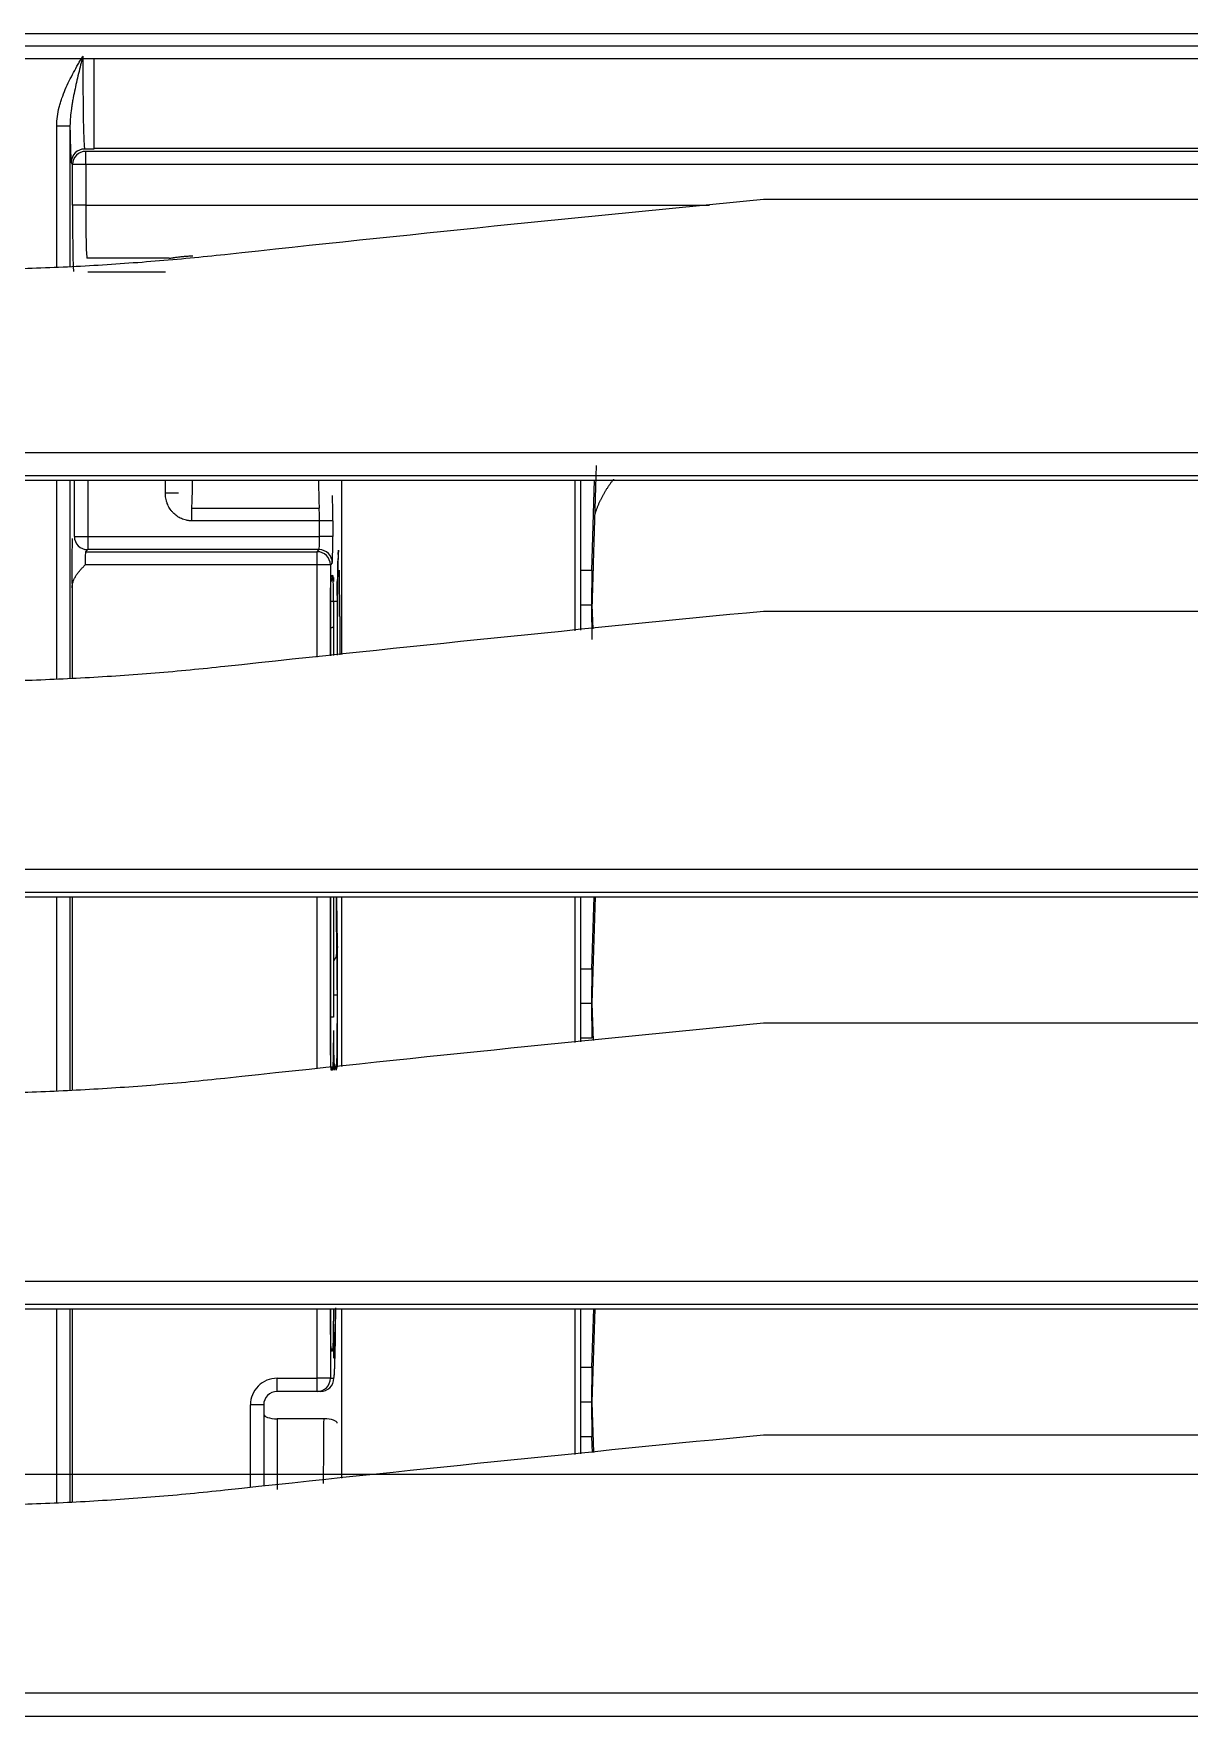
# Model space of a CAD drawing. Header units: inches. Extents: x 3778 to 56227, y -16914 to 35091.
# Drawn here: x 46793.2 to 46836.9, y -10868 to -10804.4 of the extents above; entities that cross this region are included whole.
import ezdxf

# ---------------------------------------------------------------- set-up
doc = ezdxf.new("R2010")
doc.units = ezdxf.units.IN
doc.header["$LTSCALE"] = 100
doc.header["$MEASUREMENT"] = 0
doc.layers.add('2-con', color=2, linetype='Continuous')
doc.layers.add('mark-B', color=2, linetype='Continuous', lineweight=20)

# ---------------------------------------------------------------- blocks, each defined once
blk = doc.blocks.new('cjscjdeh')
at = {"color": 8}
blk.add_line((155159.517, 69984.986), (153729.393, 69984.986), dxfattribs=at)
blk = doc.blocks.new('무풍1way 일반')
at = {"layer": 'mark-B'}
for p, q in [((-357.159, -182.009), (357.159, -182.009)), ((357.159, -182.892), (-357.159, -182.892)), ((334.365, -197.407), (334.365, -190.106)), ((334.365, -197.407), (334.365, -190.106)), ((334.445, -197.406), (334.445, -190.103)), ((334.445, -197.406), (334.445, -190.103)), ((334.947, -190.09), (334.947, -197.406)), ((334.947, -190.09), (334.947, -197.406)), ((326.621, -193.254), (326.621, -190.575)), ((326.621, -193.254), (326.621, -190.575)), ((327.123, -193.78), (327.123, -190.703)), ((327.123, -193.78), (327.123, -190.703)), ((327.625, -190.652), (327.625, -193.78)), ((327.625, -190.652), (327.625, -193.78)), ((324.18, -197.407), (324.18, -191.004)), ((314.649, -191.981), (314.707, -193.881)), ((314.701, -191.975), (314.72, -192.577)), ((315.139, -191.93), (315.139, -197.407)), ((315.359, -191.908), (315.359, -197.406)), ((204.956, -192.637), (308.238, -192.637)), ((314.72, -192.577), (315.139, -192.577)), ((324.844, -193.254), (326.621, -193.254)), ((324.844, -193.254), (326.621, -193.254)), ((314.707, -193.881), (314.6, -197.408)), ((314.733, -193.882), (315.139, -193.882)), ((327.123, -193.78), (327.625, -193.78)), ((327.123, -193.78), (327.625, -193.78)), ((324.979, -194.282), (325.108, -194.282)), ((324.979, -194.282), (325.108, -194.282)), ((325.108, -194.282), (325.108, -194.784)), ((325.108, -194.282), (326.621, -194.282)), ((325.108, -194.282), (326.621, -194.282)), ((325.108, -194.282), (325.108, -194.784)), ((326.621, -194.282), (326.621, -194.784)), ((326.621, -194.282), (326.621, -194.784)), ((314.72, -195.186), (314.653, -197.408)), ((314.72, -195.186), (315.139, -195.186)), ((324.606, -194.784), (324.477, -194.784)), ((324.606, -194.784), (324.477, -194.784)), ((324.606, -194.784), (325.108, -194.784)), ((324.606, -197.408), (324.606, -194.784)), ((324.606, -197.408), (324.606, -194.784)), ((324.606, -194.784), (325.108, -194.784)), ((326.621, -194.784), (325.108, -194.784)), ((325.108, -194.784), (325.108, -197.408)), ((325.108, -194.784), (325.108, -197.408)), ((326.621, -194.784), (325.108, -194.784)), ((324.478, -195.546), (324.478, -196.526)), ((324.478, -195.546), (324.478, -196.526)), ((324.524, -195.814), (324.569, -195.814)), ((324.524, -195.814), (324.569, -195.814)), ((324.532, -195.902), (324.534, -195.914)), ((-354.406, -197.573), (354.406, -197.573)), ((354.591, -197.408), (205.056, -197.408)), ((354.406, -198.456), (-354.406, -198.456)), ((334.365, -212.971), (334.365, -205.672)), ((334.365, -212.971), (334.365, -205.672)), ((334.445, -212.97), (334.445, -205.668)), ((334.445, -212.97), (334.445, -205.668)), ((334.947, -205.655), (334.947, -212.97)), ((334.947, -205.655), (334.947, -212.97)), ((324.18, -212.97), (324.18, -206.566)), ((324.337, -206.509), (324.337, -206.51)), ((324.337, -206.509), (324.337, -206.51)), ((324.337, -206.552), (324.337, -211.067)), ((324.337, -206.552), (324.337, -211.067)), ((324.523, -206.43), (324.57, -206.433)), ((324.523, -206.43), (324.57, -206.433)), ((324.531, -206.52), (324.533, -206.53)), ((324.606, -212.971), (324.606, -206.525)), ((324.606, -212.971), (324.606, -206.525)), ((325.108, -206.473), (325.108, -212.971)), ((325.108, -206.473), (325.108, -212.971)), ((314.664, -207.543), (314.707, -208.943)), ((314.72, -207.639), (315.139, -207.639)), ((315.139, -207.493), (315.139, -212.97)), ((315.359, -207.47), (315.359, -212.971)), ((204.956, -208.201), (308.238, -208.201)), ((324.354, -209.257), (324.354, -208.429)), ((324.354, -209.257), (324.354, -208.429)), ((324.478, -208.434), (324.478, -212.972)), ((324.478, -208.434), (324.478, -212.972)), ((324.599, -208.448), (324.488, -208.448)), ((324.488, -212.972), (324.488, -208.448)), ((324.599, -208.448), (324.488, -208.448)), ((324.488, -212.972), (324.488, -208.448)), ((314.707, -208.943), (314.585, -212.972)), ((314.733, -208.944), (315.139, -208.944)), ((324.354, -209.257), (324.478, -209.257)), ((324.354, -209.257), (324.478, -209.257)), ((314.72, -210.248), (314.637, -212.972)), ((314.72, -210.248), (315.139, -210.248)), ((324.337, -211.067), (324.338, -211.109)), ((324.337, -211.067), (324.338, -211.109)), ((351.838, -212.972), (205.056, -212.972)), ((-351.653, -213.137), (351.653, -213.137)), ((351.653, -214.02), (-351.653, -214.02)), ((334.365, -224.654), (334.365, -221.235)), ((334.365, -224.654), (334.365, -221.235)), ((334.445, -228.719), (334.445, -221.232)), ((334.445, -228.719), (334.445, -221.232)), ((334.947, -221.219), (334.947, -228.719)), ((334.947, -221.219), (334.947, -228.719)), ((324.18, -228.719), (324.18, -222.131)), ((324.251, -223.568), (324.251, -222.125)), ((324.251, -223.568), (324.251, -222.125)), ((324.337, -222.116), (324.337, -223.568)), ((324.337, -222.116), (324.337, -223.568)), ((324.354, -224.134), (324.354, -222.115)), ((324.354, -224.134), (324.354, -222.115)), ((324.478, -222.102), (324.478, -224.128)), ((324.478, -222.102), (324.478, -224.128)), ((324.488, -223.165), (324.488, -222.101)), ((324.488, -223.165), (324.488, -222.101)), ((324.606, -225.519), (324.606, -222.089)), ((324.606, -225.519), (324.606, -222.089)), ((325.108, -222.037), (325.108, -225.519)), ((325.108, -222.037), (325.108, -225.519)), ((314.679, -223.106), (314.707, -224.005)), ((315.139, -223.058), (315.139, -228.72)), ((315.359, -223.035), (315.359, -228.721)), ((204.956, -223.765), (308.238, -223.765)), ((314.733, -224.006), (315.139, -224.006)), ((324.354, -224.134), (324.596, -224.134)), ((314.72, -225.31), (314.617, -228.721)), ((314.72, -225.31), (315.139, -225.31)), ((324.572, -225.126), (324.523, -225.128)), ((324.572, -225.126), (324.523, -225.128)), ((324.531, -225.596), (324.606, -225.519)), ((324.531, -225.596), (324.606, -225.519)), ((324.606, -225.519), (325.108, -225.519)), ((324.606, -225.519), (325.108, -225.519)), ((325.108, -225.519), (333.871, -225.519)), ((325.108, -225.519), (325.108, -226.021)), ((325.108, -225.519), (333.871, -225.519)), ((325.108, -225.519), (325.108, -226.021)), ((325.108, -226.021), (325.033, -226.098)), ((325.108, -226.021), (325.033, -226.098)), ((325.033, -226.098), (333.777, -226.098)), ((325.033, -226.098), (333.777, -226.098)), ((333.854, -226.021), (325.108, -226.021)), ((333.854, -226.021), (325.108, -226.021)), ((333.777, -226.098), (333.854, -226.021)), ((333.777, -226.098), (333.854, -226.021)), ((333.777, -226.6), (333.777, -226.098)), ((333.777, -226.6), (333.777, -226.098)), ((324.514, -226.6), (325.016, -226.6)), ((324.514, -227.186), (324.514, -226.6)), ((324.514, -226.6), (325.016, -226.6)), ((324.514, -227.186), (324.514, -226.6)), ((325.016, -226.6), (325.016, -227.186)), ((333.777, -226.6), (325.016, -226.6)), ((325.016, -226.6), (325.016, -227.186)), ((333.777, -226.6), (325.016, -226.6)), ((334.279, -226.6), (333.777, -226.6)), ((333.777, -228.721), (333.777, -226.6)), ((334.279, -226.6), (333.777, -226.6)), ((333.777, -228.721), (333.777, -226.6)), ((334.279, -226.6), (334.279, -228.721)), ((334.279, -226.6), (334.279, -228.721)), ((324.514, -227.186), (325.016, -227.186)), ((324.514, -227.186), (325.016, -227.186)), ((325.016, -227.186), (329.841, -227.186)), ((325.016, -227.186), (329.841, -227.186)), ((329.841, -227.186), (329.841, -227.666)), ((329.841, -227.186), (329.841, -227.666)), ((329.841, -227.666), (325.028, -227.666)), ((329.841, -227.666), (325.028, -227.666)), ((330.84, -228.241), (330.338, -228.241)), ((330.84, -228.241), (330.338, -228.241)), ((330.84, -228.241), (330.84, -228.721)), ((330.84, -228.241), (330.84, -228.721)), ((-348.867, -228.887), (348.867, -228.887)), ((349.053, -228.721), (205.054, -228.721)), ((348.867, -229.771), (-348.867, -229.771)), ((330.7, -237.113), (333.806, -237.113)), ((330.7, -237.113), (333.806, -237.113)), ((330.84, -236.582), (333.777, -236.582)), ((330.84, -236.582), (333.777, -236.582)), ((334.445, -242.114), (334.445, -236.797)), ((334.445, -242.114), (334.445, -236.797)), ((334.947, -236.781), (334.947, -242.114)), ((334.947, -236.781), (334.947, -242.114)), ((204.956, -239.329), (308.238, -239.329)), ((333.849, -239.121), (310.273, -239.121)), ((333.849, -239.121), (310.273, -239.121)), ((333.849, -239.121), (334.351, -239.121)), ((333.849, -240.648), (333.849, -239.121)), ((333.849, -239.121), (334.351, -239.121)), ((333.849, -240.648), (333.849, -239.121)), ((334.351, -239.121), (334.351, -240.648)), ((334.351, -239.121), (334.351, -240.648)), ((207.674, -240.648), (333.849, -240.648)), ((207.674, -240.648), (333.849, -240.648)), ((333.849, -240.648), (334.351, -240.648)), ((333.849, -240.648), (333.849, -241.15)), ((333.849, -240.648), (333.849, -241.15)), ((333.849, -240.648), (334.351, -240.648)), ((334.351, -240.648), (334.395, -240.736)), ((334.351, -240.648), (334.395, -240.736)), ((333.849, -241.15), (207.708, -241.15)), ((333.849, -241.15), (207.708, -241.15)), ((207.814, -241.256), (333.546, -241.256)), ((207.814, -241.256), (333.546, -241.256)), ((333.546, -241.256), (333.546, -241.238)), ((333.546, -241.238), (333.893, -241.238)), ((333.546, -241.256), (333.546, -241.238)), ((333.546, -241.238), (333.893, -241.238)), ((333.546, -244.655), (333.546, -241.256)), ((333.546, -244.655), (333.546, -241.256)), ((334.947, -242.114), (334.445, -242.114)), ((334.947, -242.114), (334.445, -242.114)), ((437.6, -244.655), (205.043, -244.655)), ((-464.101, -245.122), (464.101, -245.122)), ((476.318, -245.597), (-476.318, -245.597))]:
    blk.add_line(p, q, dxfattribs=at)
for centre, radius, start, end in [((326.621, -193.78), 1.004, 270, 0), ((326.621, -193.78), 0.502, 270, 0), ((326.621, -193.78), 0.502, 270, 0), ((326.621, -193.78), 1.004, 270, 0), ((324.839, -211.067), 0.502, 180, 184.77719), ((324.839, -211.067), 0.502, 180, 184.77719)]:
    blk.add_arc(centre, radius, start, end, dxfattribs=at)
for centre, major_axis, ratio, start_param, end_param in [((325.151, -199.532), (0, -18.575), 0.017522, 4.223098, 4.367658), ((325.151, -199.532), (0, -18.575), 0.017522, 4.223098, 4.367658), ((314.707, -193.882), (0, -1.506), 0.017455, 1.570796, 2.617994), ((324.844, -193.085), (0.502, -0.003), 0.337938, 3.159718, 4.714459), ((324.844, -193.085), (0.502, -0.003), 0.337938, 3.159718, 4.714459), ((326.621, -193.424), (-0.502, 0), 0.337944, 3.141593, 4.712389), ((326.621, -193.424), (-0.502, 0), 0.337944, 3.141593, 4.712389), ((314.707, -193.882), (0, -1.506), 0.017455, 0.523599, 1.570796), ((324.979, -194.784), (0, -0.502), 0.999854, 3.141593, 4.712389), ((324.979, -194.784), (0, -0.502), 0.999854, 3.141593, 4.712389), ((325.108, -194.784), (0, -0.502), 0.999854, 3.141593, 4.712389), ((325.108, -194.784), (0, -0.502), 0.999854, 3.141593, 4.712389), ((324.477, -200.117), (0, -5.333), 0.017061, 3.141593, 4.188788), ((324.477, -200.117), (0, -5.333), 0.017061, 3.141593, 3.796172), ((325.026, -195.814), (0, 0.502), 0.999854, 1.570796, 1.771147), ((324.891, -206.424), (-0.022, -0.502), 0.999854, 4.75711, 5.263377), ((324.891, -206.424), (-0.022, -0.502), 0.999854, 4.75711, 5.263377), ((325.025, -206.43), (0.022, 0.502), 0.999854, 1.615517, 1.815868), ((314.707, -208.944), (0, -1.506), 0.017455, 1.570796, 2.617994), ((314.707, -208.944), (0, -1.506), 0.017455, 0.523599, 1.570796), ((324.328, -213.527), (0, -2.51), 0.017061, 1.793882, 2.940215), ((324.328, -213.527), (0, -2.51), 0.017061, 1.793882, 2.940215), ((324.869, -210.805), (-0.502, -0.01), 0.771637, 5.587685, 6.256364), ((324.869, -210.805), (-0.502, -0.01), 0.771637, 5.587685, 6.256364), ((314.707, -224.006), (0, -1.506), 0.017455, 1.570796, 2.617994), ((324.294, -223.568), (0, -2.51), 0.017061, 4.712389, 5.484604), ((324.294, -223.568), (0, -2.51), 0.017061, 0.000013, 1.570796), ((324.294, -223.568), (0, -2.51), 0.017061, 0.000013, 1.570796), ((314.707, -224.006), (0, -1.506), 0.017455, 0.523599, 1.570796), ((325.025, -225.128), (-0.022, 0.502), 0.999854, 1.043589, 1.526075), ((325.025, -225.128), (-0.022, 0.502), 0.999854, 1.043589, 1.526075), ((334.356, -225.519), (0, -1.004), 0.017455, 0.017453, 2.607888), ((334.356, -225.519), (0, -1.004), 0.017455, 0.017453, 2.607888), ((324.531, -226.6), (0, -1.004), 0.017061, 3.159046, 4.712389), ((324.531, -226.6), (0, -1.004), 0.017061, 3.159046, 4.712389), ((325.033, -225.596), (-0.359, 0.351), 0.999702, 0.774122, 2.34462), ((325.033, -225.596), (-0.359, 0.351), 0.999702, 0.774122, 2.34462), ((325.108, -225.519), (-0.359, 0.351), 0.999702, 0.774122, 2.34462), ((325.108, -225.519), (-0.359, 0.351), 0.999702, 0.774122, 2.34462), ((333.854, -225.519), (0, -0.502), 0.03491, 0.017453, 1.570796), ((333.854, -225.519), (0, -0.502), 0.03491, 0.017453, 1.570796), ((324.796, -226.079), (0, 0.502), 0.999854, 1.293096, 1.571507), ((324.796, -226.079), (0, 0.502), 0.999854, 1.293096, 1.571507), ((325.033, -226.6), (0, -0.502), 0.034121, 3.159046, 4.712389), ((325.033, -226.6), (0, -0.502), 0.034121, 3.159046, 4.712389), ((333.777, -226.6), (-0.355, 0.355), 0.999695, 3.927143, 5.497635), ((333.777, -226.6), (-0.355, 0.355), 0.999695, 3.927143, 5.497635), ((324.531, -227.186), (0, -1.004), 0.017061, 4.712389, 5.983185), ((324.531, -227.186), (0, -1.004), 0.017061, 4.712389, 5.983185), ((325.033, -227.186), (0, -0.502), 0.034121, 4.712389, 5.983185), ((325.033, -227.186), (0, -0.502), 0.034121, 4.712389, 5.983185), ((325.004, -232.654), (0, -5.221), 0.01542, 2.423678, 2.841592), ((325.004, -232.654), (0, -5.221), 0.01542, 2.423678, 2.841592), ((329.866, -232.654), (0, -5.221), 0.016133, 3.441593, 3.859487), ((329.866, -232.654), (0, -5.221), 0.016133, 3.441593, 3.859487), ((333.805, -239.121), (0, -2.008), 0.021819, 1.570796, 3.124139), ((333.805, -239.121), (0, -2.008), 0.021819, 1.570796, 3.124139), ((334.307, -239.121), (0, -2.51), 0.017455, 1.570796, 3.124139), ((334.307, -239.121), (0, -2.51), 0.017455, 1.570796, 3.124139), ((333.849, -240.648), (0.449, 0.224), 0.999239, 4.249168, 5.819355), ((333.849, -240.648), (0.449, 0.224), 0.999239, 4.249168, 5.819355), ((333.893, -240.736), (0.449, 0.224), 0.999239, 4.249168, 5.819355), ((333.893, -240.736), (0.449, 0.224), 0.999239, 4.249168, 5.819355), ((334.393, -244.75), (0, -4.017), 0.017455, 2.286909, 3.106686), ((334.393, -244.75), (0, -4.017), 0.017455, 2.286909, 3.106686), ((333.891, -244.75), (0, -3.514), 0.019949, 1.570796, 3.106686), ((333.891, -244.75), (0, -3.514), 0.019949, 1.570796, 3.106686)]:
    blk.add_ellipse(centre, major_axis=major_axis, ratio=ratio, start_param=start_param, end_param=end_param, dxfattribs=at)
for points, degree in [([(328.587, -190.553), (329.464, -190.458), (331.222, -190.291), (333.874, -190.109), (336.54, -189.998), (338.327, -189.973), (339.223, -189.973)], 3), ([(308.238, -192.637), (315.025, -191.981), (321.808, -191.287), (328.587, -190.553)], 3), ([(328.587, -206.117), (329.464, -206.022), (331.222, -205.855), (333.874, -205.673), (336.54, -205.562), (338.327, -205.537), (339.223, -205.537)], 3), ([(308.238, -208.201), (315.025, -207.545), (321.808, -206.851), (328.587, -206.117)], 3), ([(324.604, -208.424), (324.605, -209.94), (324.605, -211.456), (324.605, -212.972)], 3), ([(324.604, -208.424), (324.605, -209.94), (324.605, -211.456), (324.605, -212.972)], 3), ([(328.587, -221.681), (329.464, -221.586), (331.222, -221.419), (333.874, -221.237), (336.54, -221.126), (338.327, -221.101), (339.223, -221.101)], 3), ([(308.238, -223.765), (315.025, -223.109), (321.808, -222.415), (328.587, -221.681)], 3), ([(324.606, -222.089), (324.606, -222.475), (324.606, -222.862), (324.606, -223.249)], 3), ([(324.606, -222.089), (324.606, -222.475), (324.606, -222.862), (324.606, -223.249)], 3), ([(314.707, -224.005), (314.547, -229.28)], 1), ([(328.587, -237.245), (329.464, -237.15), (331.222, -236.983), (333.874, -236.801), (336.54, -236.69), (338.327, -236.665), (339.223, -236.665)], 3), ([(308.238, -239.329), (315.025, -238.673), (321.808, -237.979), (328.587, -237.245)], 3)]:
    blk.add_open_spline(points, degree=degree, dxfattribs=at)
for points, knots in [([(324.421, -197.369), (324.422, -197.261), (324.424, -197.157), (324.427, -196.991), (324.428, -196.925), (324.43, -196.798), (324.432, -196.738), (324.436, -196.564), (324.438, -196.46), (324.443, -196.319), (324.444, -196.275), (324.447, -196.192), (324.449, -196.153), (324.451, -196.099), (324.452, -196.082), (324.453, -196.058), (324.453, -196.05), (324.454, -196.034), (324.456, -195.995), (324.464, -195.829), (324.472, -195.672), (324.478, -195.546)], [0, 0, 0, 0, 0.108916, 0.108916, 0.183173, 0.183173, 0.25743, 0.25743, 0.405944, 0.405944, 0.480201, 0.480201, 0.554458, 0.554458, 0.591587, 0.591587, 0.610151, 0.610151, 0.628715, 0.702972, 1, 1, 1, 1]), ([(324.438, -196.474), (324.439, -196.437), (324.44, -196.401), (324.443, -196.319), (324.444, -196.275), (324.447, -196.192), (324.449, -196.153), (324.451, -196.099), (324.452, -196.082), (324.453, -196.058), (324.453, -196.05), (324.454, -196.034), (324.456, -195.995), (324.464, -195.829), (324.472, -195.672), (324.478, -195.546)], [0, 0, 0, 0, 0.084512, 0.084512, 0.198948, 0.198948, 0.313384, 0.313384, 0.370602, 0.370602, 0.399211, 0.399211, 0.42782, 0.542256, 1, 1, 1, 1]), ([(324.495, -196.734), (324.495, -196.724), (324.496, -196.713), (324.496, -196.648), (324.498, -196.543), (324.499, -196.446), (324.501, -196.354), (324.502, -196.31), (324.503, -196.258), (324.503, -196.248), (324.503, -196.227), (324.504, -196.198), (324.505, -196.169), (324.506, -196.115), (324.508, -196.048), (324.51, -195.993), (324.512, -195.955), (324.512, -195.943), (324.513, -195.921), (324.514, -195.911), (324.515, -195.882), (324.517, -195.85), (324.52, -195.83), (324.522, -195.817), (324.523, -195.814), (324.524, -195.814)], [0, 0, 0, 0, 0.018549, 0.018549, 0.116694, 0.214839, 0.214839, 0.312984, 0.312984, 0.337521, 0.337521, 0.362057, 0.411129, 0.411129, 0.509275, 0.60742, 0.60742, 0.656492, 0.656492, 0.705565, 0.705565, 0.80371, 0.901855, 0.901855, 1, 1, 1, 1]), ([(324.495, -196.734), (324.495, -196.724), (324.496, -196.713), (324.496, -196.648), (324.498, -196.543), (324.499, -196.446), (324.501, -196.354), (324.502, -196.31), (324.503, -196.258), (324.503, -196.248), (324.503, -196.227), (324.504, -196.198), (324.505, -196.169), (324.506, -196.115), (324.508, -196.048), (324.51, -195.993), (324.512, -195.955), (324.512, -195.943), (324.513, -195.921), (324.514, -195.911), (324.515, -195.882), (324.517, -195.85), (324.52, -195.83), (324.522, -195.817), (324.523, -195.814), (324.524, -195.814)], [0, 0, 0, 0, 0.018549, 0.018549, 0.116694, 0.214839, 0.214839, 0.312984, 0.312984, 0.337521, 0.337521, 0.362057, 0.411129, 0.411129, 0.509275, 0.60742, 0.60742, 0.656492, 0.656492, 0.705565, 0.705565, 0.80371, 0.901855, 0.901855, 1, 1, 1, 1]), ([(324.569, -195.814), (324.57, -195.814), (324.572, -195.821), (324.575, -195.85), (324.577, -195.881), (324.579, -195.91), (324.58, -195.92), (324.581, -195.942), (324.581, -195.954), (324.583, -195.991), (324.584, -196.019), (324.585, -196.065), (324.586, -196.081), (324.587, -196.115), (324.587, -196.132), (324.588, -196.186), (324.59, -196.263), (324.592, -196.35), (324.593, -196.423), (324.594, -196.451), (324.594, -196.481)], [0, 0, 0, 0, 0.116228, 0.232457, 0.348685, 0.348685, 0.406799, 0.406799, 0.464913, 0.464913, 0.581141, 0.581141, 0.639256, 0.639256, 0.69737, 0.69737, 0.813598, 0.929826, 0.929826, 1, 1, 1, 1]), ([(324.569, -195.814), (324.57, -195.814), (324.572, -195.821), (324.575, -195.85), (324.577, -195.881), (324.579, -195.91), (324.58, -195.92), (324.581, -195.942), (324.581, -195.954), (324.583, -195.991), (324.584, -196.019), (324.585, -196.065), (324.586, -196.081), (324.587, -196.115), (324.587, -196.132), (324.588, -196.186), (324.59, -196.263), (324.592, -196.35), (324.593, -196.423), (324.594, -196.451), (324.594, -196.481)], [0, 0, 0, 0, 0.116228, 0.232457, 0.348685, 0.348685, 0.406799, 0.406799, 0.464913, 0.464913, 0.581141, 0.581141, 0.639256, 0.639256, 0.69737, 0.69737, 0.813598, 0.929826, 0.929826, 1, 1, 1, 1]), ([(324.577, -195.892), (324.577, -195.892), (324.577, -195.895), (324.58, -195.938), (324.587, -196.104), (324.591, -196.326), (324.594, -196.491)], [0, 0, 0, 0, 0.034942, 0.19986, 0.526191, 1, 1, 1, 1]), ([(324.577, -195.892), (324.577, -195.892), (324.577, -195.895), (324.58, -195.938), (324.587, -196.104), (324.591, -196.326), (324.594, -196.491)], [0, 0, 0, 0, 0.034943, 0.19986, 0.526192, 1, 1, 1, 1]), ([(324.594, -196.481), (324.594, -196.5), (324.595, -196.52), (324.595, -196.553), (324.595, -196.565), (324.596, -196.591), (324.596, -196.63), (324.597, -196.67), (324.598, -196.752), (324.599, -196.863), (324.6, -196.98), (324.6, -197.07), (324.601, -197.101), (324.601, -197.163), (324.601, -197.194), (324.602, -197.283), (324.602, -197.342), (324.602, -197.402)], [0, 0, 0, 0, 0.07429, 0.07429, 0.121162, 0.121162, 0.168033, 0.261776, 0.261776, 0.449261, 0.636746, 0.636746, 0.730489, 0.730489, 0.824231, 0.824231, 1, 1, 1, 1]), ([(324.594, -196.481), (324.594, -196.5), (324.595, -196.52), (324.595, -196.553), (324.595, -196.565), (324.596, -196.591), (324.596, -196.63), (324.597, -196.67), (324.598, -196.752), (324.599, -196.863), (324.6, -196.98), (324.6, -197.07), (324.601, -197.101), (324.601, -197.163), (324.601, -197.194), (324.602, -197.283), (324.602, -197.342), (324.602, -197.402)], [0, 0, 0, 0, 0.07429, 0.07429, 0.121162, 0.121162, 0.168033, 0.261776, 0.261776, 0.449261, 0.636746, 0.636746, 0.730489, 0.730489, 0.824231, 0.824231, 1, 1, 1, 1]), ([(324.491, -197.407), (324.491, -197.381), (324.491, -197.355), (324.491, -197.298), (324.491, -197.266), (324.492, -197.172), (324.492, -197.049), (324.493, -196.931), (324.494, -196.844), (324.494, -196.815), (324.495, -196.769), (324.495, -196.752), (324.495, -196.734)], [0, 0, 0, 0, 0.107785, 0.107785, 0.24252, 0.24252, 0.51199, 0.781459, 0.781459, 0.916194, 0.916194, 1, 1, 1, 1]), ([(324.491, -197.407), (324.491, -197.381), (324.491, -197.355), (324.491, -197.298), (324.491, -197.266), (324.492, -197.172), (324.492, -197.049), (324.493, -196.931), (324.494, -196.844), (324.494, -196.815), (324.495, -196.769), (324.495, -196.752), (324.495, -196.734)], [0, 0, 0, 0, 0.107785, 0.107785, 0.24252, 0.24252, 0.51199, 0.781459, 0.781459, 0.916194, 0.916194, 1, 1, 1, 1]), ([(324.357, -207.719), (324.357, -207.699), (324.357, -207.619), (324.358, -207.541), (324.359, -207.454), (324.359, -207.425), (324.36, -207.368), (324.36, -207.34), (324.361, -207.258), (324.362, -207.153), (324.364, -207.056), (324.365, -206.964), (324.366, -206.92), (324.367, -206.857), (324.368, -206.837), (324.369, -206.798), (324.369, -206.779), (324.371, -206.725), (324.372, -206.658), (324.374, -206.603), (324.376, -206.565), (324.377, -206.553), (324.378, -206.531), (324.378, -206.521), (324.38, -206.492), (324.382, -206.46), (324.384, -206.441), (324.386, -206.428), (324.387, -206.424), (324.389, -206.424)], [0, 0, 0, 0, 0.026428, 0.107559, 0.107559, 0.148124, 0.148124, 0.18869, 0.18869, 0.269821, 0.350952, 0.350952, 0.432083, 0.432083, 0.472648, 0.472648, 0.513214, 0.513214, 0.594345, 0.675476, 0.675476, 0.716041, 0.716041, 0.756607, 0.756607, 0.837738, 0.918869, 0.918869, 1, 1, 1, 1]), ([(324.38, -206.483), (324.381, -206.476), (324.383, -206.455), (324.384, -206.441), (324.386, -206.428), (324.387, -206.424), (324.389, -206.424)], [0, 0, 0, 0, 0.187562, 0.593781, 0.593781, 1, 1, 1, 1]), ([(324.444, -206.427), (324.445, -206.427), (324.447, -206.434), (324.45, -206.454), (324.451, -206.473), (324.452, -206.481), (324.453, -206.497), (324.454, -206.505), (324.454, -206.515)], [0, 0, 0, 0, 0.334586, 0.669171, 0.669171, 0.836464, 0.836464, 1, 1, 1, 1]), ([(324.444, -206.427), (324.445, -206.427), (324.447, -206.434), (324.45, -206.454), (324.451, -206.473), (324.452, -206.481), (324.453, -206.497), (324.454, -206.505), (324.454, -206.515)], [0, 0, 0, 0, 0.334586, 0.669171, 0.669171, 0.836464, 0.836464, 1, 1, 1, 1]), ([(324.452, -206.505), (324.452, -206.505), (324.453, -206.511), (324.456, -206.566), (324.464, -206.759), (324.472, -207.182), (324.476, -207.634), (324.477, -207.899), (324.477, -207.932)], [0, 0, 0, 0, 0.029845, 0.137903, 0.345275, 0.640655, 0.955486, 1, 1, 1, 1]), ([(324.452, -206.505), (324.452, -206.505), (324.453, -206.511), (324.456, -206.566), (324.464, -206.759), (324.472, -207.182), (324.476, -207.634), (324.477, -207.899), (324.477, -207.932)], [0, 0, 0, 0, 0.029845, 0.137903, 0.345275, 0.640655, 0.955486, 1, 1, 1, 1]), ([(324.491, -207.733), (324.491, -207.713), (324.491, -207.632), (324.492, -207.554), (324.493, -207.466), (324.493, -207.438), (324.494, -207.381), (324.494, -207.352), (324.495, -207.27), (324.496, -207.164), (324.498, -207.067), (324.499, -206.974), (324.5, -206.93), (324.502, -206.867), (324.502, -206.846), (324.503, -206.807), (324.503, -206.788), (324.505, -206.733), (324.507, -206.666), (324.509, -206.61), (324.51, -206.572), (324.511, -206.56), (324.512, -206.538), (324.512, -206.527), (324.514, -206.499), (324.516, -206.466), (324.518, -206.447), (324.521, -206.434), (324.522, -206.43), (324.523, -206.43)], [0, 0, 0, 0, 0.026034, 0.107198, 0.107198, 0.14778, 0.14778, 0.188362, 0.188362, 0.269526, 0.350689, 0.350689, 0.431853, 0.431853, 0.472435, 0.472435, 0.513017, 0.513017, 0.594181, 0.675345, 0.675345, 0.715927, 0.715927, 0.756509, 0.756509, 0.837672, 0.918836, 0.918836, 1, 1, 1, 1]), ([(324.515, -206.489), (324.515, -206.482), (324.517, -206.461), (324.518, -206.447), (324.521, -206.434), (324.522, -206.43), (324.523, -206.43)], [0, 0, 0, 0, 0.184911, 0.592455, 0.592455, 1, 1, 1, 1]), ([(324.57, -206.433), (324.571, -206.433), (324.574, -206.439), (324.576, -206.459), (324.577, -206.479), (324.578, -206.486), (324.579, -206.502), (324.58, -206.511), (324.581, -206.54), (324.583, -206.583), (324.585, -206.639), (324.587, -206.685), (324.587, -206.701), (324.588, -206.734), (324.589, -206.752), (324.59, -206.806), (324.592, -206.883), (324.594, -206.97), (324.595, -207.061), (324.596, -207.11), (324.597, -207.173), (324.597, -207.186), (324.597, -207.212), (324.598, -207.251), (324.598, -207.291), (324.599, -207.372), (324.6, -207.484), (324.601, -207.601), (324.602, -207.692), (324.602, -207.722), (324.603, -207.78), (324.603, -207.807), (324.603, -207.834)], [0, 0, 0, 0, 0.077313, 0.154625, 0.154625, 0.193282, 0.193282, 0.231938, 0.231938, 0.309251, 0.386563, 0.386563, 0.42522, 0.42522, 0.463876, 0.463876, 0.541188, 0.618501, 0.618501, 0.695814, 0.695814, 0.715142, 0.715142, 0.73447, 0.773126, 0.773126, 0.850439, 0.927752, 0.927752, 0.966408, 0.966408, 1, 1, 1, 1]), ([(324.57, -206.433), (324.571, -206.433), (324.574, -206.439), (324.576, -206.459), (324.577, -206.479), (324.578, -206.486), (324.579, -206.502), (324.58, -206.511), (324.581, -206.54), (324.583, -206.583), (324.585, -206.639), (324.587, -206.685), (324.587, -206.701), (324.588, -206.734), (324.589, -206.752), (324.59, -206.806), (324.592, -206.883), (324.594, -206.97), (324.595, -207.061), (324.596, -207.11), (324.597, -207.173), (324.597, -207.186), (324.597, -207.212), (324.598, -207.251), (324.598, -207.291), (324.599, -207.372), (324.6, -207.484), (324.601, -207.601), (324.602, -207.692), (324.602, -207.722), (324.603, -207.78), (324.603, -207.807), (324.603, -207.834)], [0, 0, 0, 0, 0.077313, 0.154625, 0.154625, 0.193282, 0.193282, 0.231938, 0.231938, 0.309251, 0.386563, 0.386563, 0.42522, 0.42522, 0.463876, 0.463876, 0.541188, 0.618501, 0.618501, 0.695814, 0.695814, 0.715142, 0.715142, 0.73447, 0.773126, 0.773126, 0.850439, 0.927752, 0.927752, 0.966408, 0.966408, 1, 1, 1, 1]), ([(324.578, -206.511), (324.578, -206.511), (324.579, -206.517), (324.583, -206.573), (324.59, -206.767), (324.598, -207.195), (324.601, -207.601), (324.603, -207.837)], [0, 0, 0, 0, 0.032469, 0.146254, 0.365098, 0.675383, 1, 1, 1, 1]), ([(324.578, -206.511), (324.578, -206.511), (324.579, -206.517), (324.583, -206.573), (324.59, -206.767), (324.598, -207.195), (324.601, -207.601), (324.603, -207.837)], [0, 0, 0, 0, 0.03247, 0.146254, 0.365098, 0.675383, 1, 1, 1, 1]), ([(324.354, -208.429), (324.354, -208.363), (324.354, -208.231), (324.355, -208.101), (324.355, -208.004), (324.355, -207.972), (324.356, -207.908), (324.356, -207.876), (324.356, -207.802), (324.356, -207.761), (324.357, -207.719)], [0, 0, 0, 0, 0.272164, 0.544329, 0.544329, 0.680411, 0.680411, 0.816493, 0.816493, 1, 1, 1, 1]), ([(324.354, -208.429), (324.354, -208.363), (324.354, -208.231), (324.355, -208.101), (324.355, -208.004), (324.355, -207.972), (324.356, -207.908), (324.356, -207.876), (324.356, -207.802), (324.356, -207.761), (324.357, -207.719)], [0, 0, 0, 0, 0.272164, 0.544329, 0.544329, 0.680411, 0.680411, 0.816493, 0.816493, 1, 1, 1, 1]), ([(324.603, -207.834), (324.603, -207.838), (324.603, -207.842), (324.603, -207.909), (324.604, -208.035), (324.604, -208.163), (324.604, -208.293), (324.604, -208.358), (324.604, -208.424)], [0, 0, 0, 0, 0.02137, 0.02137, 0.34758, 0.67379, 0.67379, 1, 1, 1, 1]), ([(324.603, -207.834), (324.603, -207.838), (324.603, -207.842), (324.603, -207.909), (324.604, -208.035), (324.604, -208.163), (324.604, -208.293), (324.604, -208.358), (324.604, -208.424)], [0, 0, 0, 0, 0.02137, 0.02137, 0.34758, 0.67379, 0.67379, 1, 1, 1, 1]), ([(324.367, -210.805), (324.366, -210.758), (324.365, -210.707), (324.364, -210.628), (324.363, -210.601), (324.362, -210.545), (324.362, -210.516), (324.361, -210.428), (324.36, -210.367), (324.359, -210.242), (324.358, -210.178), (324.357, -210.078), (324.357, -210.045), (324.357, -209.977), (324.356, -209.942), (324.356, -209.837), (324.355, -209.695), (324.355, -209.551), (324.354, -209.405), (324.354, -209.332), (324.354, -209.257)], [0, 0, 0, 0, 0.125, 0.125, 0.1875, 0.1875, 0.25, 0.25, 0.375, 0.375, 0.5, 0.5, 0.5625, 0.5625, 0.625, 0.625, 0.75, 0.875, 0.875, 1, 1, 1, 1]), ([(324.367, -210.805), (324.366, -210.758), (324.365, -210.707), (324.364, -210.628), (324.363, -210.601), (324.362, -210.545), (324.362, -210.516), (324.361, -210.428), (324.36, -210.367), (324.359, -210.242), (324.358, -210.178), (324.357, -210.078), (324.357, -210.045), (324.357, -209.977), (324.356, -209.942), (324.356, -209.837), (324.355, -209.695), (324.355, -209.551), (324.354, -209.405), (324.354, -209.332), (324.354, -209.257)], [0, 0, 0, 0, 0.125, 0.125, 0.1875, 0.1875, 0.25, 0.25, 0.375, 0.375, 0.5, 0.5, 0.5625, 0.5625, 0.625, 0.625, 0.75, 0.875, 0.875, 1, 1, 1, 1]), ([(324.388, -212.97), (324.388, -212.963), (324.388, -212.956), (324.388, -212.885), (324.387, -212.822), (324.387, -212.632), (324.386, -212.508), (324.385, -212.264), (324.384, -212.145), (324.382, -211.968), (324.382, -211.909), (324.381, -211.795), (324.38, -211.738), (324.379, -211.573), (324.377, -211.466), (324.375, -211.262), (324.373, -211.164), (324.371, -211.047), (324.371, -211.024), (324.37, -210.978), (324.37, -210.956), (324.369, -210.889), (324.368, -210.846), (324.367, -210.805)], [0, 0, 0, 0, 0.008163, 0.008163, 0.084458, 0.084458, 0.237048, 0.237048, 0.389639, 0.389639, 0.465934, 0.465934, 0.542229, 0.542229, 0.694819, 0.694819, 0.84741, 0.84741, 0.885557, 0.885557, 0.923705, 0.923705, 1, 1, 1, 1]), ([(324.388, -212.97), (324.388, -212.963), (324.388, -212.956), (324.388, -212.885), (324.387, -212.822), (324.387, -212.632), (324.386, -212.508), (324.385, -212.264), (324.384, -212.145), (324.382, -211.968), (324.382, -211.909), (324.381, -211.795), (324.38, -211.738), (324.379, -211.573), (324.377, -211.466), (324.375, -211.262), (324.373, -211.164), (324.371, -211.047), (324.371, -211.024), (324.37, -210.978), (324.37, -210.956), (324.369, -210.889), (324.368, -210.846), (324.367, -210.805)], [0, 0, 0, 0, 0.008163, 0.008163, 0.084458, 0.084458, 0.237048, 0.237048, 0.389639, 0.389639, 0.465934, 0.465934, 0.542229, 0.542229, 0.694819, 0.694819, 0.84741, 0.84741, 0.885557, 0.885557, 0.923705, 0.923705, 1, 1, 1, 1]), ([(324.601, -223.161), (324.592, -223.161), (324.584, -223.161), (324.567, -223.161), (324.558, -223.161), (324.543, -223.162), (324.528, -223.162), (324.517, -223.163), (324.507, -223.163), (324.503, -223.163), (324.496, -223.164), (324.493, -223.164), (324.491, -223.164), (324.491, -223.164), (324.49, -223.165), (324.49, -223.165), (324.489, -223.165), (324.489, -223.165), (324.488, -223.165)], [0, 0, 0, 0, 0.124525, 0.124525, 0.270437, 0.270437, 0.41635, 0.562262, 0.562262, 0.708175, 0.708175, 0.854087, 0.854087, 0.890566, 0.890566, 0.927044, 0.927044, 1, 1, 1, 1]), ([(324.601, -223.161), (324.592, -223.161), (324.584, -223.161), (324.567, -223.161), (324.558, -223.161), (324.543, -223.162), (324.528, -223.162), (324.517, -223.163), (324.507, -223.163), (324.503, -223.163), (324.496, -223.164), (324.493, -223.164), (324.491, -223.164), (324.491, -223.164), (324.49, -223.165), (324.49, -223.165), (324.489, -223.165), (324.489, -223.165), (324.488, -223.165)], [0, 0, 0, 0, 0.124525, 0.124525, 0.270437, 0.270437, 0.41635, 0.562262, 0.562262, 0.708175, 0.708175, 0.854087, 0.854087, 0.890566, 0.890566, 0.927044, 0.927044, 1, 1, 1, 1]), ([(324.523, -225.128), (324.522, -225.128), (324.52, -225.122), (324.516, -225.094), (324.514, -225.063), (324.513, -225.035), (324.512, -225.025), (324.511, -225.003), (324.51, -224.992), (324.509, -224.955), (324.507, -224.901), (324.505, -224.836), (324.504, -224.783), (324.503, -224.764), (324.502, -224.727), (324.502, -224.707), (324.501, -224.646), (324.5, -224.603), (324.497, -224.468), (324.496, -224.369), (324.494, -224.236), (324.494, -224.208), (324.493, -224.153), (324.493, -224.125), (324.492, -224.039), (324.491, -223.923), (324.491, -223.803), (324.49, -223.68), (324.49, -223.617), (324.489, -223.489), (324.489, -223.361), (324.488, -223.231), (324.488, -223.165)], [0, 0, 0, 0, 0.0625, 0.125, 0.1875, 0.1875, 0.21875, 0.21875, 0.25, 0.25, 0.3125, 0.375, 0.375, 0.40625, 0.40625, 0.4375, 0.4375, 0.5, 0.5, 0.625, 0.625, 0.65625, 0.65625, 0.6875, 0.6875, 0.75, 0.8125, 0.8125, 0.875, 0.875, 0.9375, 1, 1, 1, 1]), ([(324.523, -225.128), (324.522, -225.128), (324.52, -225.122), (324.516, -225.094), (324.514, -225.063), (324.513, -225.035), (324.512, -225.025), (324.511, -225.003), (324.51, -224.992), (324.509, -224.955), (324.507, -224.901), (324.505, -224.836), (324.504, -224.783), (324.503, -224.764), (324.502, -224.727), (324.502, -224.707), (324.501, -224.646), (324.5, -224.603), (324.497, -224.468), (324.496, -224.369), (324.494, -224.236), (324.494, -224.208), (324.493, -224.153), (324.493, -224.125), (324.492, -224.039), (324.491, -223.923), (324.491, -223.803), (324.49, -223.68), (324.49, -223.617), (324.489, -223.504), (324.489, -223.455), (324.489, -223.405)], [0, 0, 0, 0, 0.067705, 0.13541, 0.203115, 0.203115, 0.236967, 0.236967, 0.270819, 0.270819, 0.338524, 0.406229, 0.406229, 0.440081, 0.440081, 0.473934, 0.473934, 0.541639, 0.541639, 0.677048, 0.677048, 0.710901, 0.710901, 0.744753, 0.744753, 0.812458, 0.880163, 0.880163, 0.947868, 0.947868, 1, 1, 1, 1]), ([(324.606, -223.249), (324.606, -223.312), (324.606, -223.375), (324.606, -223.469), (324.606, -223.5), (324.605, -223.562), (324.605, -223.592), (324.605, -223.745), (324.604, -223.863), (324.603, -224.033), (324.602, -224.089), (324.601, -224.17), (324.601, -224.197), (324.6, -224.25), (324.6, -224.276), (324.598, -224.403), (324.597, -224.497), (324.595, -224.604), (324.595, -224.625), (324.594, -224.666), (324.593, -224.686), (324.592, -224.744), (324.591, -224.78), (324.589, -224.88), (324.587, -224.937), (324.584, -224.995), (324.584, -225.006), (324.583, -225.027), (324.582, -225.036), (324.581, -225.063), (324.578, -225.092), (324.576, -225.111), (324.574, -225.123), (324.573, -225.126), (324.572, -225.126)], [0, 0, 0, 0, 0.0625, 0.0625, 0.09375, 0.09375, 0.125, 0.125, 0.25, 0.25, 0.3125, 0.3125, 0.34375, 0.34375, 0.375, 0.375, 0.5, 0.5, 0.53125, 0.53125, 0.5625, 0.5625, 0.625, 0.625, 0.75, 0.75, 0.78125, 0.78125, 0.8125, 0.8125, 0.875, 0.9375, 0.9375, 1, 1, 1, 1]), ([(324.606, -223.249), (324.606, -223.312), (324.606, -223.375), (324.606, -223.469), (324.606, -223.5), (324.605, -223.562), (324.605, -223.592), (324.605, -223.745), (324.604, -223.863), (324.603, -224.033), (324.602, -224.089), (324.601, -224.17), (324.601, -224.197), (324.6, -224.25), (324.6, -224.276), (324.598, -224.403), (324.597, -224.497), (324.595, -224.604), (324.595, -224.625), (324.594, -224.666), (324.593, -224.686), (324.592, -224.744), (324.591, -224.78), (324.589, -224.88), (324.587, -224.937), (324.584, -224.995), (324.584, -225.006), (324.583, -225.027), (324.582, -225.036), (324.581, -225.063), (324.578, -225.092), (324.576, -225.111), (324.574, -225.123), (324.573, -225.126), (324.572, -225.126)], [0, 0, 0, 0, 0.0625, 0.0625, 0.09375, 0.09375, 0.125, 0.125, 0.25, 0.25, 0.3125, 0.3125, 0.34375, 0.34375, 0.375, 0.375, 0.5, 0.5, 0.53125, 0.53125, 0.5625, 0.5625, 0.625, 0.625, 0.75, 0.75, 0.78125, 0.78125, 0.8125, 0.8125, 0.875, 0.9375, 0.9375, 1, 1, 1, 1]), ([(324.605, -223.247), (324.605, -223.442), (324.605, -223.863), (324.598, -224.448), (324.591, -224.802), (324.588, -224.891), (324.587, -224.897)], [0, 0, 0, 0, 0.268885, 0.614082, 0.97352, 1, 1, 1, 1]), ([(324.605, -223.247), (324.605, -223.442), (324.605, -223.863), (324.598, -224.448), (324.591, -224.802), (324.588, -224.891), (324.587, -224.897)], [0, 0, 0, 0, 0.268885, 0.614082, 0.97352, 1, 1, 1, 1]), ([(324.357, -224.899), (324.357, -224.84), (324.356, -224.78), (324.356, -224.687), (324.356, -224.655), (324.355, -224.591), (324.355, -224.559), (324.355, -224.462), (324.354, -224.332), (324.354, -224.2), (324.354, -224.134)], [0, 0, 0, 0, 0.246419, 0.246419, 0.372016, 0.372016, 0.497613, 0.497613, 0.748806, 1, 1, 1, 1]), ([(324.357, -224.899), (324.357, -224.84), (324.356, -224.78), (324.356, -224.687), (324.356, -224.655), (324.355, -224.591), (324.355, -224.559), (324.355, -224.462), (324.354, -224.332), (324.354, -224.2), (324.354, -224.134)], [0, 0, 0, 0, 0.246419, 0.246419, 0.372016, 0.372016, 0.497613, 0.497613, 0.748806, 1, 1, 1, 1]), ([(324.33, -224.862), (324.329, -224.97), (324.325, -225.33), (324.319, -225.618), (324.314, -225.757)], [0, 0, 0, 0, 0.286672, 1, 1, 1, 1]), ([(324.33, -224.862), (324.329, -224.97), (324.325, -225.33), (324.319, -225.618), (324.314, -225.757)], [0, 0, 0, 0, 0.286672, 1, 1, 1, 1]), ([(324.476, -224.896), (324.476, -224.896), (324.475, -224.948), (324.475, -225), (324.474, -225.05)], [0, 0, 0, 0, 0.012094, 1, 1, 1, 1]), ([(324.587, -224.897), (324.585, -224.958), (324.583, -225.019), (324.58, -225.049), (324.58, -225.048)], [0, 0, 0, 0, 0.643116, 1, 1, 1, 1]), ([(324.587, -224.897), (324.585, -224.958), (324.583, -225.019), (324.58, -225.049), (324.58, -225.048)], [0, 0, 0, 0, 0.643116, 1, 1, 1, 1]), ([(334.365, -224.654), (334.365, -224.698), (334.361, -224.74), (334.346, -224.823), (334.335, -224.865), (334.306, -224.946), (334.289, -224.985), (334.251, -225.061), (334.23, -225.097), (334.195, -225.151), (334.183, -225.168), (334.157, -225.203), (334.145, -225.22), (334.105, -225.27), (334.077, -225.303), (334.02, -225.366), (333.976, -225.413), (333.924, -225.466), (333.901, -225.489), (333.886, -225.504), (333.879, -225.511), (333.871, -225.519)], [0, 0, 0, 0, 0.125, 0.125, 0.25, 0.25, 0.375, 0.375, 0.5, 0.5, 0.5625, 0.5625, 0.625, 0.625, 0.75, 0.75, 0.875, 0.9375, 0.96875, 0.96875, 1, 1, 1, 1]), ([(334.365, -224.654), (334.365, -224.698), (334.361, -224.74), (334.346, -224.823), (334.335, -224.865), (334.306, -224.946), (334.289, -224.985), (334.251, -225.061), (334.23, -225.097), (334.195, -225.151), (334.183, -225.168), (334.157, -225.203), (334.145, -225.22), (334.105, -225.27), (334.077, -225.303), (334.02, -225.366), (333.976, -225.413), (333.924, -225.466), (333.901, -225.489), (333.886, -225.504), (333.879, -225.511), (333.871, -225.519)], [0, 0, 0, 0, 0.125, 0.125, 0.25, 0.25, 0.375, 0.375, 0.5, 0.5, 0.5625, 0.5625, 0.625, 0.625, 0.75, 0.75, 0.875, 0.9375, 0.96875, 0.96875, 1, 1, 1, 1]), ([(324.308, -225.92), (324.307, -225.938), (324.305, -225.977), (324.304, -225.994), (324.303, -225.996)], [0, 0, 0, 0, 0.388575, 1, 1, 1, 1]), ([(324.308, -225.92), (324.307, -225.938), (324.305, -225.977), (324.304, -225.994), (324.303, -225.996)], [0, 0, 0, 0, 0.388575, 1, 1, 1, 1]), ([(313.9, -228.757), (313.901, -228.756), (313.913, -228.741), (313.936, -228.712), (313.968, -228.671), (314, -228.629), (314.031, -228.587), (314.061, -228.545), (314.092, -228.501), (314.121, -228.458), (314.15, -228.414), (314.179, -228.369), (314.207, -228.324), (314.234, -228.279), (314.261, -228.233), (314.287, -228.187), (314.313, -228.14), (314.338, -228.093), (314.363, -228.045), (314.387, -227.997), (314.41, -227.949), (314.433, -227.9), (314.455, -227.85), (314.477, -227.801), (314.498, -227.751), (314.518, -227.7), (314.538, -227.649), (314.557, -227.598), (314.575, -227.547), (314.593, -227.495), (314.609, -227.446), (314.618, -227.414), (314.623, -227.399)], [0, 0, 0, 0, 0.003786, 0.037416, 0.071113, 0.104875, 0.138703, 0.172598, 0.206559, 0.240586, 0.27468, 0.30884, 0.343067, 0.377361, 0.411721, 0.446149, 0.480643, 0.515204, 0.549833, 0.584528, 0.619291, 0.654121, 0.689019, 0.723984, 0.759017, 0.794118, 0.829286, 0.864522, 0.899826, 0.935198, 0.970638, 1, 1, 1, 1]), ([(329.841, -227.186), (329.875, -227.186), (329.909, -227.188), (329.959, -227.193), (329.976, -227.195), (330.01, -227.201), (330.027, -227.204), (330.109, -227.222), (330.173, -227.243), (330.265, -227.284), (330.295, -227.299), (330.354, -227.333), (330.382, -227.351), (330.463, -227.41), (330.513, -227.455), (330.57, -227.517), (330.582, -227.529), (330.603, -227.556), (330.614, -227.569), (330.644, -227.609), (330.663, -227.637), (330.715, -227.723), (330.745, -227.783), (330.775, -227.862), (330.78, -227.878), (330.791, -227.91), (330.805, -227.959), (330.816, -228.008), (330.834, -228.106), (330.84, -228.173), (330.84, -228.241)], [0, 0, 0, 0, 0.0625, 0.0625, 0.09375, 0.09375, 0.125, 0.125, 0.25, 0.25, 0.3125, 0.3125, 0.375, 0.375, 0.5, 0.5, 0.53125, 0.53125, 0.5625, 0.5625, 0.625, 0.625, 0.75, 0.75, 0.78125, 0.78125, 0.8125, 0.875, 0.875, 1, 1, 1, 1]), ([(329.841, -227.186), (329.875, -227.186), (329.909, -227.188), (329.959, -227.193), (329.976, -227.195), (330.01, -227.201), (330.027, -227.204), (330.109, -227.222), (330.173, -227.243), (330.265, -227.284), (330.295, -227.299), (330.354, -227.333), (330.382, -227.351), (330.463, -227.41), (330.513, -227.455), (330.57, -227.517), (330.582, -227.529), (330.603, -227.556), (330.614, -227.569), (330.644, -227.609), (330.663, -227.637), (330.715, -227.723), (330.745, -227.783), (330.775, -227.862), (330.78, -227.878), (330.791, -227.91), (330.805, -227.959), (330.816, -228.008), (330.834, -228.106), (330.84, -228.173), (330.84, -228.241)], [0, 0, 0, 0, 0.0625, 0.0625, 0.09375, 0.09375, 0.125, 0.125, 0.25, 0.25, 0.3125, 0.3125, 0.375, 0.375, 0.5, 0.5, 0.53125, 0.53125, 0.5625, 0.5625, 0.625, 0.625, 0.75, 0.75, 0.78125, 0.78125, 0.8125, 0.875, 0.875, 1, 1, 1, 1]), ([(330.7, -237.113), (330.662, -237.114), (330.613, -237.121), (330.536, -237.133), (330.52, -237.135), (330.486, -237.14), (330.469, -237.143), (330.416, -237.151), (330.378, -237.156), (330.318, -237.164), (330.298, -237.166), (330.256, -237.171), (330.235, -237.174), (330.171, -237.18), (330.127, -237.184), (330.06, -237.189), (330.038, -237.19), (329.992, -237.193), (329.969, -237.194), (329.9, -237.196), (329.853, -237.197), (329.807, -237.197)], [0, 0, 0, 0, 0.25, 0.25, 0.3125, 0.3125, 0.375, 0.375, 0.5, 0.5, 0.5625, 0.5625, 0.625, 0.625, 0.75, 0.75, 0.8125, 0.8125, 0.875, 0.875, 1, 1, 1, 1]), ([(330.7, -237.113), (330.662, -237.114), (330.613, -237.121), (330.536, -237.133), (330.52, -237.135), (330.486, -237.14), (330.469, -237.143), (330.416, -237.151), (330.378, -237.156), (330.318, -237.164), (330.298, -237.166), (330.256, -237.171), (330.235, -237.174), (330.171, -237.18), (330.127, -237.184), (330.06, -237.189), (330.038, -237.19), (329.992, -237.193), (329.969, -237.194), (329.9, -237.196), (329.853, -237.197), (329.807, -237.197)], [0, 0, 0, 0, 0.25, 0.25, 0.3125, 0.3125, 0.375, 0.375, 0.5, 0.5, 0.5625, 0.5625, 0.625, 0.625, 0.75, 0.75, 0.8125, 0.8125, 0.875, 0.875, 1, 1, 1, 1]), ([(334.947, -242.114), (334.947, -242.233), (334.938, -242.352), (334.906, -242.585), (334.883, -242.701), (334.839, -242.873), (334.823, -242.931), (334.789, -243.045), (334.771, -243.101), (334.712, -243.269), (334.669, -243.38), (334.576, -243.598), (334.526, -243.706), (334.421, -243.919), (334.367, -244.024), (334.254, -244.234), (334.196, -244.338), (334.109, -244.493), (334.064, -244.57), (334.013, -244.66), (333.99, -244.699), (333.975, -244.725), (333.968, -244.738), (333.961, -244.75)], [0, 0, 0, 0, 0.125, 0.125, 0.25, 0.25, 0.3125, 0.3125, 0.375, 0.375, 0.5, 0.5, 0.625, 0.625, 0.75, 0.75, 0.875, 0.875, 0.9375, 0.96875, 0.984375, 0.984375, 1, 1, 1, 1]), ([(334.947, -242.114), (334.947, -242.233), (334.938, -242.352), (334.906, -242.585), (334.883, -242.701), (334.839, -242.873), (334.823, -242.931), (334.789, -243.045), (334.771, -243.101), (334.712, -243.269), (334.669, -243.38), (334.576, -243.598), (334.526, -243.706), (334.421, -243.919), (334.367, -244.024), (334.254, -244.234), (334.196, -244.338), (334.109, -244.493), (334.064, -244.57), (334.013, -244.66), (333.99, -244.699), (333.975, -244.725), (333.968, -244.738), (333.961, -244.75)], [0, 0, 0, 0, 0.125, 0.125, 0.25, 0.25, 0.3125, 0.3125, 0.375, 0.375, 0.5, 0.5, 0.625, 0.625, 0.75, 0.75, 0.875, 0.875, 0.9375, 0.96875, 0.984375, 0.984375, 1, 1, 1, 1]), ([(333.984, -244.655), (333.99, -244.631), (333.996, -244.607), (334.015, -244.528), (334.029, -244.473), (334.07, -244.306), (334.097, -244.196), (334.149, -243.974), (334.175, -243.864), (334.225, -243.643), (334.249, -243.534), (334.296, -243.314), (334.318, -243.205), (334.348, -243.041), (334.358, -242.986), (334.376, -242.877), (334.384, -242.823), (334.408, -242.659), (334.422, -242.55), (334.44, -242.332), (334.446, -242.223), (334.445, -242.114)], [0, 0, 0, 0, 0.027506, 0.027506, 0.092339, 0.092339, 0.222005, 0.222005, 0.351671, 0.351671, 0.481337, 0.481337, 0.611002, 0.611002, 0.675835, 0.675835, 0.740668, 0.740668, 0.870334, 0.870334, 1, 1, 1, 1]), ([(333.984, -244.655), (333.99, -244.631), (333.996, -244.607), (334.015, -244.528), (334.029, -244.473), (334.07, -244.306), (334.097, -244.196), (334.149, -243.974), (334.175, -243.864), (334.225, -243.643), (334.249, -243.534), (334.296, -243.314), (334.318, -243.205), (334.348, -243.041), (334.358, -242.986), (334.376, -242.877), (334.384, -242.823), (334.408, -242.659), (334.422, -242.55), (334.44, -242.332), (334.446, -242.223), (334.445, -242.114)], [0, 0, 0, 0, 0.027506, 0.027506, 0.092339, 0.092339, 0.222005, 0.222005, 0.351671, 0.351671, 0.481337, 0.481337, 0.611002, 0.611002, 0.675835, 0.675835, 0.740668, 0.740668, 0.870334, 0.870334, 1, 1, 1, 1])]:
    blk.add_open_spline(points, degree=3, knots=knots, dxfattribs=at)
blk = doc.blocks.new('dpdjzjs')
at = {"layer": 'mark-B', "rotation": 180}
blk.add_blockref('무풍1way 일반', (183099.915, 90780.439), dxfattribs=at)

msp = doc.modelspace()

# ---------------------------------------------------------------- block references
msp.add_blockref('cjscjdeh', (-107842.967, -80843.836))
at = {"layer": '2-con'}
msp.add_blockref('dpdjzjs', (-135970.865, -101830.442), dxfattribs=at)

doc.saveas('drawing.dxf')
